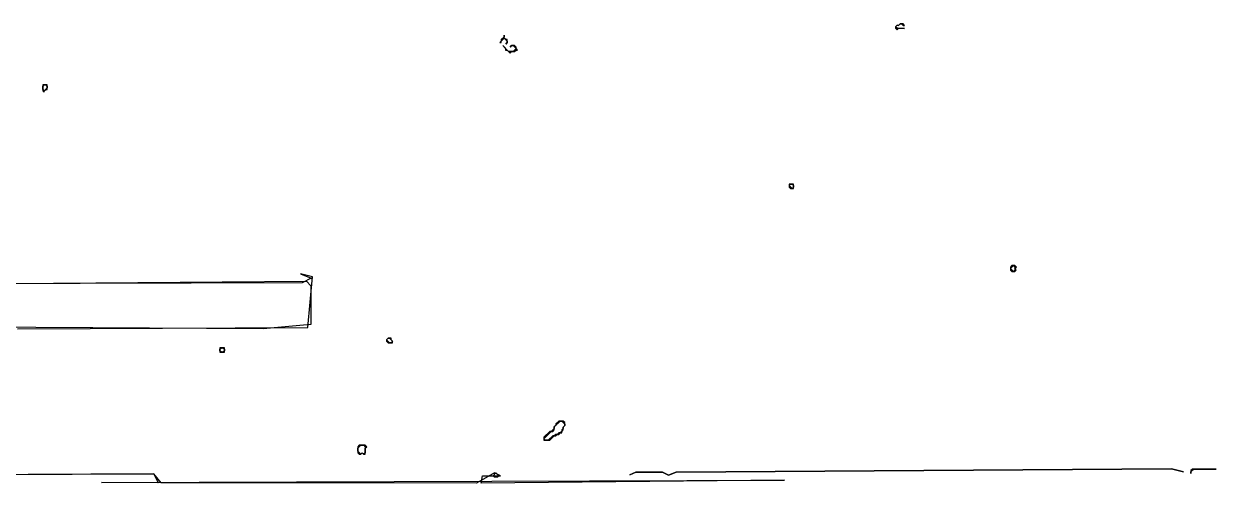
# Model space of a CAD drawing. Header units: inches. Extents: x 0 to 116, y 2 to 63.
# Drawn here: x 67.35 to 115.75, y 2.15 to 20.78 of the extents above; entities that cross this region are included whole.
import ezdxf

# ---------------------------------------------------------------- set-up
doc = ezdxf.new("R2010")
doc.units = ezdxf.units.IN

msp = doc.modelspace()

# ---------------------------------------------------------------- linework, layer by layer
for points in [[(103.10154, 20.7224), (103.04146, 20.78312), (102.92066, 20.78375), (102.85995, 20.72367), (102.79955, 20.72398), (102.73883, 20.6639), (102.73852, 20.6035), (102.7986, 20.54279), (102.85931, 20.60287), (103.10091, 20.6016), (102.79892, 20.60319), (102.73883, 20.6639), (102.79955, 20.72398), (102.85995, 20.72367), (102.92066, 20.78375), (102.98106, 20.78343), (103.04114, 20.72272)], [(103.10154, 20.7224), (103.04146, 20.78312), (102.92066, 20.78375), (102.85995, 20.72367), (102.79955, 20.72398), (102.73883, 20.6639), (102.73852, 20.6035), (102.7986, 20.54279), (102.85931, 20.60287), (103.10091, 20.6016), (102.79892, 20.60319), (102.73883, 20.6639), (102.79955, 20.72398), (102.85995, 20.72367), (102.92066, 20.78375), (102.98106, 20.78343), (103.04114, 20.72272)], [(86.85164, 20.32428), (86.85132, 20.26388), (86.72989, 20.14372), (86.72957, 20.08332), (86.66886, 20.02323), (86.72926, 20.02292), (86.72957, 20.08332), (86.851, 20.20348), (86.97117, 20.08205), (86.97085, 20.02165), (86.91014, 19.96157), (86.97085, 20.02165), (86.97149, 20.14245), (86.91109, 20.14277), (86.851, 20.20348)], [(86.85164, 20.32428), (86.85132, 20.26388), (86.72989, 20.14372), (86.72957, 20.08332), (86.66886, 20.02323), (86.72926, 20.02292), (86.72957, 20.08332), (86.851, 20.20348), (86.97117, 20.08205), (86.97085, 20.02165), (86.91014, 19.96157), (86.97085, 20.02165), (86.97149, 20.14245), (86.91109, 20.14277), (86.851, 20.20348)], [(86.78902, 19.9018), (86.90919, 19.78037), (86.90887, 19.71997), (86.96927, 19.71966), (87.08944, 19.59823), (87.15015, 19.65831), (87.27095, 19.65768), (87.33167, 19.71776), (87.39207, 19.71744), (87.33198, 19.77816), (87.3323, 19.83856), (87.27222, 19.89927), (87.15142, 19.89991), (87.0907, 19.83982), (87.15142, 19.89991), (87.21182, 19.89959), (87.33198, 19.77816), (87.21055, 19.65799), (87.02936, 19.65894)], [(86.78902, 19.9018), (86.90919, 19.78037), (86.90887, 19.71997), (86.96927, 19.71966), (87.08944, 19.59823), (87.15015, 19.65831), (87.27095, 19.65768), (87.33167, 19.71776), (87.39207, 19.71744), (87.33198, 19.77816), (87.3323, 19.83856), (87.27222, 19.89927), (87.15142, 19.89991), (87.0907, 19.83982), (87.15142, 19.89991), (87.21182, 19.89959), (87.33198, 19.77816), (87.21055, 19.65799), (87.02936, 19.65894)], [(68.29802, 18.3074), (68.11682, 18.30835), (68.11556, 18.06675), (68.17564, 18.00604), (68.17596, 18.06644), (68.23667, 18.12652), (68.29707, 18.1262)], [(68.29802, 18.3074), (68.11682, 18.30835), (68.11556, 18.06675), (68.17564, 18.00604), (68.17596, 18.06644), (68.23667, 18.12652), (68.29707, 18.1262)], [(68.11588, 18.12715), (68.11651, 18.24795), (68.17722, 18.30803), (68.23762, 18.30772), (68.29771, 18.247), (68.29739, 18.1866), (68.17596, 18.06644)], [(98.41697, 14.28404), (98.41634, 14.16324), (98.47642, 14.10253), (98.59722, 14.1019), (98.59817, 14.28309)], [(98.41697, 14.28404), (98.41634, 14.16324), (98.47642, 14.10253), (98.59722, 14.1019), (98.59817, 14.28309)], [(98.41665, 14.22364), (98.47737, 14.28373), (98.53777, 14.28341), (98.59785, 14.2227), (98.59753, 14.1623), (98.53682, 14.10221)], [(107.45977, 10.97505), (107.39905, 10.91497), (107.39842, 10.79417), (107.4585, 10.73345), (107.5793, 10.73282), (107.64002, 10.7929), (107.57993, 10.85362), (107.64065, 10.9137), (107.58057, 10.97442)], [(107.45977, 10.97505), (107.39905, 10.91497), (107.39842, 10.79417), (107.4585, 10.73345), (107.5793, 10.73282), (107.64002, 10.7929), (107.57993, 10.85362), (107.64065, 10.9137), (107.58057, 10.97442)], [(107.52017, 10.97473), (107.58025, 10.91402), (107.57962, 10.79322), (107.5189, 10.73314), (107.39874, 10.85457)], [(82.07567, 7.96712), (82.07535, 7.90672), (82.13544, 7.846), (82.31663, 7.84506), (82.31695, 7.90545), (82.25687, 7.96617), (82.25718, 8.02657), (82.13639, 8.0272)], [(82.07567, 7.96712), (82.07535, 7.90672), (82.13544, 7.846), (82.31663, 7.84506), (82.31695, 7.90545), (82.25687, 7.96617), (82.25718, 8.02657), (82.13639, 8.0272)], [(82.07567, 7.96712), (82.13639, 8.0272), (82.19678, 8.02689), (82.31695, 7.90545), (82.25623, 7.84537), (82.19584, 7.84569)], [(75.30906, 7.64014), (75.30812, 7.45895), (75.48931, 7.458), (75.49026, 7.6392)], [(75.30906, 7.64014), (75.30812, 7.45895), (75.48931, 7.458), (75.49026, 7.6392)], [(75.30875, 7.57975), (75.36946, 7.63983), (75.42986, 7.63951), (75.48995, 7.5788), (75.48963, 7.5184), (75.42891, 7.45831), (75.36852, 7.45863), (75.30843, 7.51935)], [(89.30618, 4.60721), (89.24609, 4.66793), (89.0649, 4.66888), (88.94347, 4.54871), (88.94315, 4.48831), (88.88243, 4.42823), (88.88212, 4.36783), (88.76069, 4.24767), (88.70029, 4.24798), (88.45743, 4.00765), (88.45679, 3.88685), (88.69839, 3.88559), (88.88054, 4.06584), (88.94094, 4.06552), (89.00165, 4.1256), (89.06205, 4.12529), (89.12277, 4.18537), (89.18316, 4.18505), (89.18348, 4.24545), (89.2442, 4.30553), (89.24483, 4.42633), (89.30554, 4.48642)], [(89.30618, 4.60721), (89.24609, 4.66793), (89.0649, 4.66888), (88.94347, 4.54871), (88.94315, 4.48831), (88.88243, 4.42823), (88.88212, 4.36783), (88.76069, 4.24767), (88.70029, 4.24798), (88.45743, 4.00765), (88.45679, 3.88685), (88.69839, 3.88559), (88.88054, 4.06584), (88.94094, 4.06552), (89.00165, 4.1256), (89.06205, 4.12529), (89.12277, 4.18537), (89.18316, 4.18505), (89.18348, 4.24545), (89.2442, 4.30553), (89.24483, 4.42633), (89.30554, 4.48642)], [(89.18569, 4.66825), (89.30586, 4.54682), (89.30554, 4.48642), (89.24483, 4.42633), (89.24451, 4.36593), (89.1838, 4.30585), (89.18348, 4.24545), (89.12277, 4.18537), (89.06237, 4.18569), (89.00165, 4.1256), (88.94125, 4.12592), (88.88054, 4.06584), (88.82014, 4.06615), (88.63799, 3.8859), (88.51719, 3.88654), (88.45711, 3.94725), (88.76069, 4.24767), (88.82109, 4.24735), (88.8818, 4.30743), (88.88243, 4.42823), (89.1253, 4.66856)], [(80.96603, 3.68447), (80.90532, 3.62439), (80.90405, 3.38279), (80.96413, 3.32208), (81.02453, 3.32176), (81.08525, 3.38184), (81.14533, 3.32113), (81.20573, 3.32081), (81.20699, 3.56241), (81.26771, 3.62249), (81.20763, 3.68321)], [(80.96603, 3.68447), (80.90532, 3.62439), (80.90405, 3.38279), (80.96413, 3.32208), (81.02453, 3.32176), (81.08525, 3.38184), (81.14533, 3.32113), (81.20573, 3.32081), (81.20699, 3.56241), (81.26771, 3.62249), (81.20763, 3.68321)], [(81.02643, 3.68415), (81.14723, 3.68352), (81.20731, 3.62281), (81.20605, 3.38121), (81.14533, 3.32113), (81.08525, 3.38184), (81.02453, 3.32176), (80.90437, 3.44319), (80.905, 3.56399)], [(52.75234, 2.44298), (72.62462, 2.52013), (72.80392, 2.15679), (70.50875, 2.1688), (98.23324, 2.26524), (85.91086, 2.14856), (85.97284, 2.45024), (86.69763, 2.44644), (86.45666, 2.56851), (85.72966, 2.14951), (72.92472, 2.15615), (72.62462, 2.52013), (54.74552, 2.43254), (54.4451, 2.73612), (54.26232, 2.43507)], [(52.75234, 2.44298), (72.62462, 2.52013), (72.80392, 2.15679), (70.50875, 2.1688), (98.23324, 2.26524), (85.91086, 2.14856), (85.97284, 2.45024), (86.69763, 2.44644), (86.45666, 2.56851), (85.72966, 2.14951), (72.92472, 2.15615), (72.62462, 2.52013), (54.74552, 2.43254), (54.4451, 2.73612), (54.26232, 2.43507)], [(86.39563, 2.44802), (86.51706, 2.56819), (86.63723, 2.44676), (86.57651, 2.38668), (86.45571, 2.38731)], [(114.42243, 2.60328), (113.93987, 2.72661), (93.82568, 2.59032), (93.52305, 2.47111), (93.28209, 2.59317), (92.1949, 2.59886), (91.95267, 2.47933), (92.1949, 2.59886), (93.28209, 2.59317), (93.52305, 2.47111), (93.82568, 2.59032), (113.93987, 2.72661)], [(114.42243, 2.60328), (113.93987, 2.72661), (93.82568, 2.59032), (93.52305, 2.47111), (93.28209, 2.59317), (92.1949, 2.59886), (91.95267, 2.47933), (92.1949, 2.59886), (93.28209, 2.59317), (93.52305, 2.47111), (93.82568, 2.59032), (113.93987, 2.72661)], [(114.72411, 2.5413), (114.72442, 2.6017), (114.84585, 2.72186), (115.75184, 2.71712), (114.78546, 2.72218), (114.72474, 2.6621)], [(114.72411, 2.5413), (114.72442, 2.6017), (114.84585, 2.72186), (115.75184, 2.71712), (114.78546, 2.72218), (114.72474, 2.6621)]]:
    msp.add_lwpolyline(points, close=True)
for points in [[(67.09857, 8.40794), (78.87704, 8.46707), (79.06899, 10.5197), (78.58643, 10.64303), (79.00828, 10.45961), (78.64493, 10.28031), (65.11489, 10.23036)], [(67.09857, 8.40794), (78.87704, 8.46707), (79.06899, 10.5197), (78.58643, 10.64303), (79.00828, 10.45961), (78.64493, 10.28031), (65.11489, 10.23036)], [(65.11489, 10.23036), (78.82645, 10.33976), (79.0067, 10.15762), (78.99847, 8.58724), (77.06475, 8.41616), (65.52851, 8.47657)], [(65.11489, 10.23036), (78.82645, 10.33976), (79.0067, 10.15762), (78.99847, 8.58724), (77.06475, 8.41616), (65.52851, 8.47657)]]:
    msp.add_lwpolyline(points)

doc.saveas('drawing.dxf')
